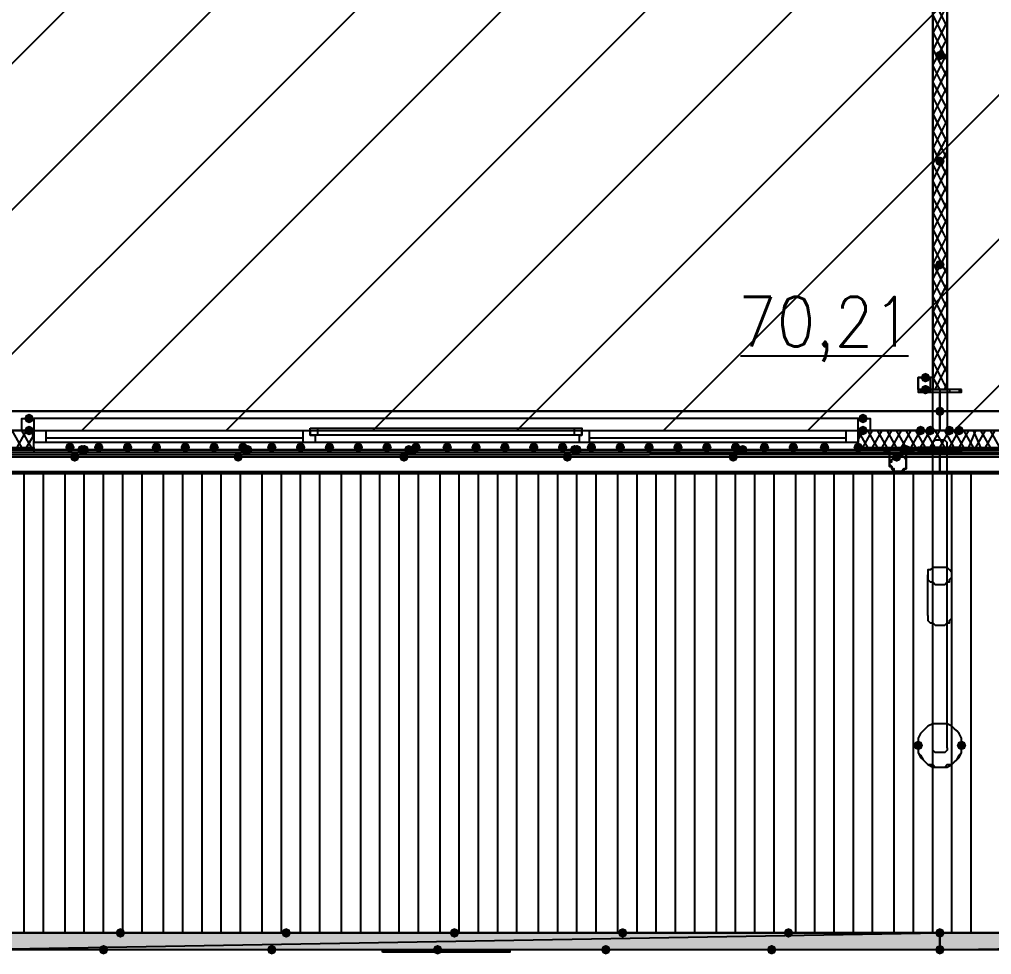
# Model space of a CAD drawing. Header units: millimetres. Extents: x 0 to 420, y 0 to 297.
# Drawn here: x 208.24 to 225.36, y 110.74 to 127.21 of the extents above; entities that cross this region are included whole.
import ezdxf

# ---------------------------------------------------------------- set-up
doc = ezdxf.new("R2010")
doc.units = ezdxf.units.MM
doc.layers.get('0').update_dxf_attribs({"linetype": 'CONTINUOUS'})
doc.styles.get("Standard").update_dxf_attribs({"font": 'STANDARD'})

msp = doc.modelspace()

# ---------------------------------------------------------------- hatches: boundary and pattern name
at = {"true_color": 0x000007}
for points in [[(224.536, 126.576667), (224.511129, 126.516871), (224.451333, 126.492), (224.391538, 126.516871), (224.366667, 126.576667), (224.391537, 126.636462), (224.451333, 126.661333), (224.511129, 126.636463)], [(224.536, 124.714), (224.511129, 124.654204), (224.451333, 124.629333), (224.391538, 124.654204), (224.366667, 124.714), (224.391537, 124.773796), (224.451333, 124.798667), (224.511129, 124.773796)], [(224.536, 122.893667), (224.511129, 122.833871), (224.451333, 122.809), (224.391538, 122.833871), (224.366667, 122.893667), (224.391537, 122.953462), (224.451333, 122.978333), (224.511129, 122.953463)], [(224.282, 120.904), (224.257129, 120.844204), (224.197333, 120.819333), (224.137538, 120.844204), (224.112667, 120.904), (224.137537, 120.963796), (224.197333, 120.988667), (224.257129, 120.963796)], [(224.282, 120.692333), (224.257129, 120.632537), (224.197333, 120.607667), (224.137538, 120.632537), (224.112667, 120.692333), (224.137537, 120.752129), (224.197333, 120.777), (224.257129, 120.752129)], [(224.536, 120.311333), (224.511129, 120.251537), (224.451333, 120.226667), (224.391538, 120.251537), (224.366667, 120.311333), (224.391537, 120.371129), (224.451333, 120.396), (224.511129, 120.371129)], [(208.491667, 120.184333), (208.466796, 120.124537), (208.407, 120.099667), (208.347204, 120.124537), (208.322333, 120.184333), (208.347204, 120.244129), (208.407, 120.269), (208.466796, 120.244129)], [(223.181333, 120.184333), (223.156462, 120.124537), (223.096667, 120.099667), (223.036871, 120.124537), (223.012, 120.184333), (223.036871, 120.244129), (223.096667, 120.269), (223.156462, 120.244129)], [(208.491667, 119.972667), (208.466796, 119.912871), (208.407, 119.888), (208.347204, 119.912871), (208.322333, 119.972667), (208.347204, 120.032462), (208.407, 120.057333), (208.466796, 120.032463)], [(223.181333, 119.972667), (223.156462, 119.912871), (223.096667, 119.888), (223.036871, 119.912871), (223.012, 119.972667), (223.036871, 120.032462), (223.096667, 120.057333), (223.156462, 120.032463)], [(224.197333, 119.972667), (224.172462, 119.912871), (224.112667, 119.888), (224.052871, 119.912871), (224.028, 119.972667), (224.052871, 120.032462), (224.112667, 120.057333), (224.172462, 120.032463)], [(224.366667, 119.972667), (224.341796, 119.912871), (224.282, 119.888), (224.222204, 119.912871), (224.197333, 119.972667), (224.222204, 120.032462), (224.282, 120.057333), (224.341796, 120.032463)], [(224.705333, 119.972667), (224.680462, 119.912871), (224.620667, 119.888), (224.560871, 119.912871), (224.536, 119.972667), (224.560871, 120.032462), (224.620667, 120.057333), (224.680462, 120.032463)], [(224.874667, 119.972667), (224.849796, 119.912871), (224.79, 119.888), (224.730204, 119.912871), (224.705333, 119.972667), (224.730204, 120.032462), (224.79, 120.057333), (224.849796, 120.032463)], [(209.211333, 119.676333), (209.186462, 119.616537), (209.126667, 119.591667), (209.066871, 119.616537), (209.042, 119.676333), (209.066871, 119.736129), (209.126667, 119.761), (209.186462, 119.736129)], [(209.719333, 119.676333), (209.694462, 119.616537), (209.634667, 119.591667), (209.574871, 119.616537), (209.55, 119.676333), (209.574871, 119.736129), (209.634667, 119.761), (209.694462, 119.736129)], [(210.227333, 119.676333), (210.202462, 119.616537), (210.142667, 119.591667), (210.082871, 119.616537), (210.058, 119.676333), (210.082871, 119.736129), (210.142667, 119.761), (210.202462, 119.736129)], [(210.735333, 119.676333), (210.710462, 119.616537), (210.650667, 119.591667), (210.590871, 119.616537), (210.566, 119.676333), (210.590871, 119.736129), (210.650667, 119.761), (210.710462, 119.736129)], [(211.243333, 119.676333), (211.218462, 119.616537), (211.158667, 119.591667), (211.098871, 119.616537), (211.074, 119.676333), (211.098871, 119.736129), (211.158667, 119.761), (211.218462, 119.736129)], [(211.751333, 119.676333), (211.726462, 119.616537), (211.666667, 119.591667), (211.606871, 119.616537), (211.582, 119.676333), (211.606871, 119.736129), (211.666667, 119.761), (211.726462, 119.736129)], [(212.259333, 119.676333), (212.234463, 119.616537), (212.174667, 119.591667), (212.114871, 119.616537), (212.09, 119.676333), (212.114871, 119.736129), (212.174667, 119.761), (212.234462, 119.736129)], [(212.767333, 119.676333), (212.742462, 119.616537), (212.682667, 119.591667), (212.622871, 119.616537), (212.598, 119.676333), (212.622871, 119.736129), (212.682667, 119.761), (212.742462, 119.736129)], [(213.275333, 119.676333), (213.250462, 119.616537), (213.190667, 119.591667), (213.130871, 119.616537), (213.106, 119.676333), (213.130871, 119.736129), (213.190667, 119.761), (213.250462, 119.736129)], [(213.783333, 119.676333), (213.758463, 119.616537), (213.698667, 119.591667), (213.638871, 119.616537), (213.614, 119.676333), (213.638871, 119.736129), (213.698667, 119.761), (213.758462, 119.736129)], [(214.291333, 119.676333), (214.266462, 119.616537), (214.206667, 119.591667), (214.146871, 119.616537), (214.122, 119.676333), (214.146871, 119.736129), (214.206667, 119.761), (214.266462, 119.736129)], [(214.799333, 119.676333), (214.774463, 119.616537), (214.714667, 119.591667), (214.654871, 119.616537), (214.63, 119.676333), (214.654871, 119.736129), (214.714667, 119.761), (214.774462, 119.736129)], [(215.307333, 119.676333), (215.282462, 119.616537), (215.222667, 119.591667), (215.162871, 119.616537), (215.138, 119.676333), (215.162871, 119.736129), (215.222667, 119.761), (215.282462, 119.736129)], [(215.857667, 119.676333), (215.832796, 119.616537), (215.773, 119.591667), (215.713204, 119.616537), (215.688333, 119.676333), (215.713204, 119.736129), (215.773, 119.761), (215.832796, 119.736129)], [(216.365667, 119.676333), (216.340796, 119.616537), (216.281, 119.591667), (216.221204, 119.616537), (216.196333, 119.676333), (216.221204, 119.736129), (216.281, 119.761), (216.340796, 119.736129)], [(216.873667, 119.676333), (216.848796, 119.616537), (216.789, 119.591667), (216.729204, 119.616537), (216.704333, 119.676333), (216.729204, 119.736129), (216.789, 119.761), (216.848796, 119.736129)], [(217.381667, 119.676333), (217.356796, 119.616537), (217.297, 119.591667), (217.237204, 119.616537), (217.212333, 119.676333), (217.237204, 119.736129), (217.297, 119.761), (217.356796, 119.736129)], [(217.889667, 119.676333), (217.864796, 119.616537), (217.805, 119.591667), (217.745204, 119.616537), (217.720333, 119.676333), (217.745204, 119.736129), (217.805, 119.761), (217.864796, 119.736129)], [(218.397667, 119.676333), (218.372796, 119.616537), (218.313, 119.591667), (218.253204, 119.616537), (218.228333, 119.676333), (218.253204, 119.736129), (218.313, 119.761), (218.372796, 119.736129)], [(218.905667, 119.676333), (218.880796, 119.616537), (218.821, 119.591667), (218.761204, 119.616537), (218.736333, 119.676333), (218.761204, 119.736129), (218.821, 119.761), (218.880796, 119.736129)], [(219.413667, 119.676333), (219.388796, 119.616537), (219.329, 119.591667), (219.269204, 119.616537), (219.244333, 119.676333), (219.269204, 119.736129), (219.329, 119.761), (219.388796, 119.736129)], [(219.921667, 119.676333), (219.896796, 119.616537), (219.837, 119.591667), (219.777204, 119.616537), (219.752333, 119.676333), (219.777204, 119.736129), (219.837, 119.761), (219.896796, 119.736129)], [(220.429667, 119.676333), (220.404796, 119.616537), (220.345, 119.591667), (220.285204, 119.616537), (220.260333, 119.676333), (220.285204, 119.736129), (220.345, 119.761), (220.404796, 119.736129)], [(220.937667, 119.676333), (220.912796, 119.616537), (220.853, 119.591667), (220.793204, 119.616537), (220.768333, 119.676333), (220.793204, 119.736129), (220.853, 119.761), (220.912796, 119.736129)], [(221.445667, 119.676333), (221.420796, 119.616537), (221.361, 119.591667), (221.301204, 119.616537), (221.276333, 119.676333), (221.301204, 119.736129), (221.361, 119.761), (221.420796, 119.736129)], [(221.953667, 119.676333), (221.928796, 119.616537), (221.869, 119.591667), (221.809204, 119.616537), (221.784333, 119.676333), (221.809204, 119.736129), (221.869, 119.761), (221.928796, 119.736129)], [(222.504, 119.676333), (222.479129, 119.616537), (222.419333, 119.591667), (222.359537, 119.616537), (222.334667, 119.676333), (222.359537, 119.736129), (222.419333, 119.761), (222.479129, 119.736129)], [(223.096667, 119.676333), (223.071796, 119.616537), (223.012, 119.591667), (222.952204, 119.616537), (222.927333, 119.676333), (222.952204, 119.736129), (223.012, 119.761), (223.071796, 119.736129)], [(223.096667, 119.676333), (223.071796, 119.616537), (223.012, 119.591667), (222.952204, 119.616537), (222.927333, 119.676333), (222.952204, 119.736129), (223.012, 119.761), (223.071796, 119.736129)], [(224.155, 114.427), (224.130129, 114.367204), (224.070333, 114.342333), (224.010538, 114.367204), (223.985667, 114.427), (224.010537, 114.486796), (224.070333, 114.511667), (224.130129, 114.486796)], [(224.917, 114.427), (224.892129, 114.367204), (224.832333, 114.342333), (224.772538, 114.367204), (224.747667, 114.427), (224.772537, 114.486796), (224.832333, 114.511667), (224.892129, 114.486796)]]:
    msp.add_hatch(color=0, dxfattribs=at).paths.add_polyline_path(points, flags=0)
at = {"true_color": 0x0000fe}
for points in [[(209.423, 119.634), (209.398129, 119.574204), (209.338333, 119.549333), (209.278538, 119.574204), (209.253667, 119.634), (209.278537, 119.693796), (209.338333, 119.718667), (209.398129, 119.693796)], [(209.465333, 119.634), (209.440462, 119.574204), (209.380667, 119.549333), (209.320871, 119.574204), (209.296, 119.634), (209.320871, 119.693796), (209.380667, 119.718667), (209.440462, 119.693796)], [(209.465333, 119.634), (209.440462, 119.574204), (209.380667, 119.549333), (209.320871, 119.574204), (209.296, 119.634), (209.320871, 119.693796), (209.380667, 119.718667), (209.440462, 119.693796)], [(212.301667, 119.634), (212.276796, 119.574204), (212.217, 119.549333), (212.157204, 119.574204), (212.132333, 119.634), (212.157204, 119.693796), (212.217, 119.718667), (212.276796, 119.693796)], [(212.344, 119.634), (212.319129, 119.574204), (212.259333, 119.549333), (212.199538, 119.574204), (212.174667, 119.634), (212.199537, 119.693796), (212.259333, 119.718667), (212.319129, 119.693796)], [(212.344, 119.634), (212.319129, 119.574204), (212.259333, 119.549333), (212.199538, 119.574204), (212.174667, 119.634), (212.199537, 119.693796), (212.259333, 119.718667), (212.319129, 119.693796)], [(215.180333, 119.634), (215.155462, 119.574204), (215.095667, 119.549333), (215.035871, 119.574204), (215.011, 119.634), (215.035871, 119.693796), (215.095667, 119.718667), (215.155462, 119.693796)], [(215.265, 119.634), (215.240129, 119.574204), (215.180333, 119.549333), (215.120538, 119.574204), (215.095667, 119.634), (215.120537, 119.693796), (215.180333, 119.718667), (215.240129, 119.693796)], [(215.265, 119.634), (215.240129, 119.574204), (215.180333, 119.549333), (215.120538, 119.574204), (215.095667, 119.634), (215.120537, 119.693796), (215.180333, 119.718667), (215.240129, 119.693796)], [(218.101333, 119.634), (218.076462, 119.574204), (218.016667, 119.549333), (217.956871, 119.574204), (217.932, 119.634), (217.956871, 119.693796), (218.016667, 119.718667), (218.076462, 119.693796)], [(218.143667, 119.634), (218.118796, 119.574204), (218.059, 119.549333), (217.999204, 119.574204), (217.974333, 119.634), (217.999204, 119.693796), (218.059, 119.718667), (218.118796, 119.693796)], [(218.143667, 119.634), (218.118796, 119.574204), (218.059, 119.549333), (217.999204, 119.574204), (217.974333, 119.634), (217.999204, 119.693796), (218.059, 119.718667), (218.118796, 119.693796)], [(220.98, 119.634), (220.955129, 119.574204), (220.895333, 119.549333), (220.835538, 119.574204), (220.810667, 119.634), (220.835537, 119.693796), (220.895333, 119.718667), (220.955129, 119.693796)], [(221.064667, 119.634), (221.039796, 119.574204), (220.98, 119.549333), (220.920204, 119.574204), (220.895333, 119.634), (220.920204, 119.693796), (220.98, 119.718667), (221.039796, 119.693796)], [(221.064667, 119.634), (221.039796, 119.574204), (220.98, 119.549333), (220.920204, 119.574204), (220.895333, 119.634), (220.920204, 119.693796), (220.98, 119.718667), (221.039796, 119.693796)], [(223.901, 119.634), (223.876129, 119.574204), (223.816333, 119.549333), (223.756538, 119.574204), (223.731667, 119.634), (223.756537, 119.693796), (223.816333, 119.718667), (223.876129, 119.693796)], [(223.943333, 119.634), (223.918462, 119.574204), (223.858667, 119.549333), (223.798871, 119.574204), (223.774, 119.634), (223.798871, 119.693796), (223.858667, 119.718667), (223.918462, 119.693796)], [(223.943333, 119.634), (223.918462, 119.574204), (223.858667, 119.549333), (223.798871, 119.574204), (223.774, 119.634), (223.798871, 119.693796), (223.858667, 119.718667), (223.918462, 119.693796)], [(209.296, 119.507), (209.271129, 119.447204), (209.211333, 119.422333), (209.151538, 119.447204), (209.126667, 119.507), (209.151537, 119.566796), (209.211333, 119.591667), (209.271129, 119.566796)], [(212.174667, 119.507), (212.149796, 119.447204), (212.09, 119.422333), (212.030204, 119.447204), (212.005333, 119.507), (212.030204, 119.566796), (212.09, 119.591667), (212.149796, 119.566796)], [(215.095667, 119.507), (215.070796, 119.447204), (215.011, 119.422333), (214.951204, 119.447204), (214.926333, 119.507), (214.951204, 119.566796), (215.011, 119.591667), (215.070796, 119.566796)], [(217.974333, 119.507), (217.949462, 119.447204), (217.889667, 119.422333), (217.829871, 119.447204), (217.805, 119.507), (217.829871, 119.566796), (217.889667, 119.591667), (217.949462, 119.566796)], [(220.895333, 119.507), (220.870462, 119.447204), (220.810667, 119.422333), (220.750871, 119.447204), (220.726, 119.507), (220.750871, 119.566796), (220.810667, 119.591667), (220.870462, 119.566796)], [(223.774, 119.507), (223.749129, 119.447204), (223.689333, 119.422333), (223.629538, 119.447204), (223.604667, 119.507), (223.629537, 119.566796), (223.689333, 119.591667), (223.749129, 119.566796)], [(210.100333, 111.125), (210.075462, 111.065204), (210.015667, 111.040333), (209.955871, 111.065204), (209.931, 111.125), (209.955871, 111.184796), (210.015667, 111.209667), (210.075462, 111.184796)], [(213.021333, 111.125), (212.996462, 111.065204), (212.936667, 111.040333), (212.876871, 111.065204), (212.852, 111.125), (212.876871, 111.184796), (212.936667, 111.209667), (212.996462, 111.184796)], [(215.984667, 111.125), (215.959796, 111.065204), (215.9, 111.040333), (215.840204, 111.065204), (215.815333, 111.125), (215.840204, 111.184796), (215.9, 111.209667), (215.959796, 111.184796)], [(218.948, 111.125), (218.923129, 111.065204), (218.863333, 111.040333), (218.803538, 111.065204), (218.778667, 111.125), (218.803537, 111.184796), (218.863333, 111.209667), (218.923129, 111.184796)], [(221.869, 111.125), (221.844129, 111.065204), (221.784333, 111.040333), (221.724538, 111.065204), (221.699667, 111.125), (221.724537, 111.184796), (221.784333, 111.209667), (221.844129, 111.184796)], [(224.536, 111.125), (224.511129, 111.065204), (224.451333, 111.040333), (224.391538, 111.065204), (224.366667, 111.125), (224.391537, 111.184796), (224.451333, 111.209667), (224.511129, 111.184796)], [(224.536, 111.125), (224.511129, 111.065204), (224.451333, 111.040333), (224.391538, 111.065204), (224.366667, 111.125), (224.391537, 111.184796), (224.451333, 111.209667), (224.511129, 111.184796)], [(209.804, 110.828667), (209.779129, 110.768871), (209.719333, 110.744), (209.659538, 110.768871), (209.634667, 110.828667), (209.659537, 110.888462), (209.719333, 110.913333), (209.779129, 110.888463)], [(212.767333, 110.828667), (212.742462, 110.768871), (212.682667, 110.744), (212.622871, 110.768871), (212.598, 110.828667), (212.622871, 110.888462), (212.682667, 110.913333), (212.742462, 110.888463)], [(215.688333, 110.828667), (215.663462, 110.768871), (215.603667, 110.744), (215.543871, 110.768871), (215.519, 110.828667), (215.543871, 110.888462), (215.603667, 110.913333), (215.663462, 110.888463)], [(218.651667, 110.828667), (218.626796, 110.768871), (218.567, 110.744), (218.507204, 110.768871), (218.482333, 110.828667), (218.507204, 110.888462), (218.567, 110.913333), (218.626796, 110.888463)], [(221.572667, 110.828667), (221.547796, 110.768871), (221.488, 110.744), (221.428204, 110.768871), (221.403333, 110.828667), (221.428204, 110.888462), (221.488, 110.913333), (221.547796, 110.888463)], [(224.536, 110.828667), (224.511129, 110.768871), (224.451333, 110.744), (224.391538, 110.768871), (224.366667, 110.828667), (224.391537, 110.888462), (224.451333, 110.913333), (224.511129, 110.888463)]]:
    msp.add_hatch(color=0, dxfattribs=at).paths.add_polyline_path(points, flags=0)
at = {"true_color": 0x000007}
h = msp.add_hatch(color=0, dxfattribs=at)
h.paths.add_polyline_path([(381.550333, 119.507), (119.507, 119.507), (381.550333, 119.634)], flags=0)
h.paths.add_polyline_path([(119.507, 119.507), (381.550333, 119.634), (119.507, 119.634)], flags=0)
h = msp.add_hatch(color=0, dxfattribs=at)
h.paths.add_polyline_path([(224.451333, 110.828667), (207.052333, 110.828667), (224.451333, 111.125)], flags=0)
h.paths.add_polyline_path([(207.052333, 110.828667), (224.451333, 111.125), (207.052333, 111.125)], flags=0)
h = msp.add_hatch(color=0, dxfattribs=at)
h.paths.add_polyline_path([(241.850333, 110.828667), (224.451333, 110.828667), (241.850333, 111.125)], flags=0)
h.paths.add_polyline_path([(224.451333, 110.828667), (241.850333, 111.125), (224.451333, 111.125)], flags=0)

# ---------------------------------------------------------------- linework, layer by layer
at = {"color": 0, "true_color": 0x000007}
for points in [[(392.938, 236.601), (258.868333, 236.601), (258.868333, 205.613), (242.189, 205.613), (242.189, 236.601), (108.161667, 236.601), (108.161667, 119.972667), (242.189, 119.972667), (242.189, 150.960667), (258.868333, 150.960667), (258.868333, 119.972667), (392.938, 119.972667)], [(242.189, 236.262333), (242.189, 205.613), (258.868333, 205.613), (258.868333, 236.262333), (392.557, 236.262333), (392.557, 120.311333), (258.868333, 120.311333), (258.868333, 150.960667), (242.189, 150.960667), (242.189, 120.311333), (108.500333, 120.311333), (108.500333, 236.262333)], [(224.324333, 137.329333), (224.324333, 120.692333), (224.578333, 120.692333), (224.578333, 137.329333)], [(224.324333, 120.904), (224.070333, 120.904), (224.070333, 120.692333), (224.324333, 120.692333)], [(224.282, 120.904), (224.282, 120.692333), (224.070333, 120.692333), (224.070333, 120.904)], [(224.832333, 120.692333), (224.070333, 120.692333), (224.070333, 120.65), (224.451333, 120.65), (224.451333, 119.972667), (224.070333, 119.972667), (224.832333, 119.972667), (224.451333, 119.972667), (224.451333, 120.65), (224.832333, 120.65)], [(208.28, 120.184333), (208.491667, 120.184333), (208.491667, 119.972667), (208.28, 119.972667), (208.28, 120.184333), (208.491667, 120.184333), (208.491667, 119.972667), (208.28, 119.972667)], [(223.012, 120.184333), (223.223667, 120.184333), (223.223667, 119.972667), (223.012, 119.972667), (223.012, 120.184333), (223.223667, 120.184333), (223.223667, 119.972667), (223.012, 119.972667)], [(208.491667, 119.972667), (208.491667, 119.761)], [(213.36, 120.015), (213.487, 120.015), (213.487, 119.888), (213.36, 119.888)], [(218.143667, 119.888), (218.016667, 119.888), (218.016667, 120.015), (218.143667, 120.015)], [(223.012, 119.972667), (223.012, 119.761)], [(224.493667, 119.803333), (224.451333, 119.803333), (224.409, 119.803333), (224.366667, 119.803333), (224.324333, 119.761), (224.324333, 119.718667), (224.324333, 119.676333), (224.324333, 119.634), (224.366667, 119.634), (224.409, 119.591667), (224.451333, 119.591667), (224.493667, 119.591667), (224.536, 119.634), (224.578333, 119.634), (224.578333, 119.676333), (224.578333, 119.718667), (224.578333, 119.761), (224.536, 119.803333)], [(381.550333, 119.507), (119.507, 119.507), (381.550333, 119.634)], [(119.507, 119.507), (381.550333, 119.634), (119.507, 119.634)], [(207.052333, 119.591667), (224.451333, 119.591667), (224.451333, 119.210667), (207.052333, 119.210667)], [(223.985667, 119.634), (223.985667, 119.591667), (223.858667, 119.591667), (223.858667, 119.38), (223.858667, 119.337667), (223.858667, 119.295333), (223.816333, 119.295333), (223.816333, 119.253), (223.774, 119.253), (223.731667, 119.253), (223.689333, 119.253), (223.647, 119.253), (223.604667, 119.295333), (223.604667, 119.337667), (223.562333, 119.337667), (223.562333, 119.38), (223.562333, 119.591667), (223.477667, 119.591667), (223.477667, 119.634), (223.562333, 119.634), (223.562333, 119.38), (223.604667, 119.337667), (223.604667, 119.295333), (223.647, 119.253), (223.689333, 119.253), (223.731667, 119.253), (223.774, 119.253), (223.816333, 119.253), (223.816333, 119.295333), (223.858667, 119.295333), (223.858667, 119.337667), (223.858667, 119.38), (223.858667, 119.634), (223.985667, 119.634), (223.985667, 119.591667), (223.858667, 119.591667), (223.858667, 119.38), (223.858667, 119.337667), (223.858667, 119.295333), (223.816333, 119.295333), (223.816333, 119.253), (223.774, 119.253), (223.731667, 119.253), (223.689333, 119.253), (223.647, 119.253), (223.604667, 119.295333), (223.604667, 119.337667), (223.562333, 119.337667), (223.562333, 119.38), (223.562333, 119.591667), (223.477667, 119.591667), (223.477667, 119.634), (223.562333, 119.634), (223.562333, 119.38), (223.604667, 119.337667), (223.604667, 119.295333), (223.647, 119.253), (223.689333, 119.253), (223.731667, 119.253), (223.774, 119.253), (223.816333, 119.253), (223.816333, 119.295333), (223.858667, 119.295333), (223.858667, 119.337667), (223.858667, 119.38), (223.858667, 119.634), (223.985667, 119.634), (223.858667, 119.634), (223.858667, 119.38), (223.858667, 119.337667), (223.858667, 119.295333), (223.816333, 119.295333), (223.816333, 119.253), (223.774, 119.253), (223.731667, 119.253), (223.689333, 119.253), (223.647, 119.253), (223.604667, 119.295333), (223.604667, 119.337667), (223.562333, 119.38), (223.562333, 119.634), (223.477667, 119.634), (223.477667, 119.591667), (223.562333, 119.591667), (223.562333, 119.38), (223.562333, 119.337667), (223.604667, 119.337667), (223.604667, 119.295333), (223.647, 119.253), (223.689333, 119.253), (223.731667, 119.253), (223.774, 119.253), (223.816333, 119.253), (223.816333, 119.295333), (223.858667, 119.295333), (223.858667, 119.337667), (223.858667, 119.38), (223.858667, 119.591667), (223.985667, 119.591667)], [(223.858667, 119.38), (223.858667, 119.337667), (223.858667, 119.295333), (223.816333, 119.295333), (223.774, 119.253), (223.731667, 119.253), (223.689333, 119.253), (223.647, 119.253), (223.647, 119.295333), (223.604667, 119.295333), (223.604667, 119.337667), (223.562333, 119.38), (223.562333, 119.422333), (223.604667, 119.422333), (223.604667, 119.464667), (223.647, 119.507), (223.647, 119.549333), (223.689333, 119.549333), (223.731667, 119.549333), (223.774, 119.549333), (223.816333, 119.507), (223.858667, 119.464667), (223.858667, 119.422333)], [(223.562333, 119.38), (223.562333, 119.422333), (223.604667, 119.422333), (223.604667, 119.464667), (223.647, 119.507), (223.647, 119.549333), (223.689333, 119.549333), (223.731667, 119.549333), (223.774, 119.549333), (223.816333, 119.507), (223.858667, 119.464667), (223.858667, 119.422333), (223.858667, 119.38), (223.858667, 119.337667), (223.858667, 119.295333), (223.816333, 119.295333), (223.774, 119.253), (223.731667, 119.253), (223.689333, 119.253), (223.647, 119.253), (223.647, 119.295333), (223.604667, 119.295333), (223.604667, 119.337667)], [(224.451333, 119.591667), (241.850333, 119.591667), (241.850333, 119.210667), (224.451333, 119.210667)], [(381.550333, 111.675333), (381.550333, 111.125), (119.507, 111.125), (119.507, 111.675333), (119.507, 118.660333), (119.507, 119.253), (381.550333, 119.253), (381.550333, 118.660333)], [(224.493667, 117.559667), (224.451333, 117.559667), (224.409, 117.559667), (224.366667, 117.559667), (224.324333, 117.559667), (224.282, 117.517333), (224.239667, 117.517333), (224.239667, 117.475), (224.239667, 117.432667), (224.239667, 117.390333), (224.239667, 117.348), (224.282, 117.305667), (224.324333, 117.305667), (224.366667, 117.263333), (224.409, 117.263333), (224.451333, 117.263333), (224.493667, 117.263333), (224.536, 117.263333), (224.578333, 117.305667), (224.620667, 117.305667), (224.620667, 117.348), (224.663, 117.390333), (224.663, 117.432667), (224.663, 117.475), (224.620667, 117.517333), (224.578333, 117.559667), (224.536, 117.559667)], [(224.536, 114.808), (224.451333, 114.808), (224.366667, 114.808), (224.324333, 114.808), (224.239667, 114.765667), (224.197333, 114.723333), (224.155, 114.681), (224.112667, 114.638667), (224.070333, 114.554), (224.070333, 114.511667), (224.070333, 114.427), (224.070333, 114.384667), (224.070333, 114.3), (224.112667, 114.257667), (224.155, 114.173), (224.197333, 114.130667), (224.239667, 114.088333), (224.324333, 114.088333), (224.366667, 114.046), (224.451333, 114.046), (224.536, 114.046), (224.578333, 114.088333), (224.663, 114.088333), (224.705333, 114.130667), (224.747667, 114.173), (224.79, 114.257667), (224.832333, 114.3), (224.832333, 114.384667), (224.832333, 114.427), (224.832333, 114.511667), (224.832333, 114.554), (224.79, 114.638667), (224.747667, 114.681), (224.705333, 114.723333), (224.663, 114.765667), (224.578333, 114.808)], [(259.207, 111.125), (259.207, 110.828667), (241.850333, 110.828667), (241.850333, 111.125), (241.850333, 110.828667), (224.451333, 110.828667), (224.451333, 111.125), (224.451333, 110.828667), (207.052333, 110.828667), (207.052333, 111.125), (207.052333, 110.828667), (189.653333, 110.828667), (189.653333, 111.125), (172.296667, 111.125), (172.296667, 110.828667), (189.653333, 110.828667), (189.653333, 111.125), (207.052333, 111.125), (224.451333, 111.125), (241.850333, 111.125)], [(224.451333, 110.828667), (207.052333, 110.828667), (224.451333, 111.125)], [(207.052333, 110.828667), (224.451333, 111.125), (207.052333, 111.125)], [(241.850333, 110.828667), (224.451333, 110.828667), (241.850333, 111.125)], [(224.451333, 110.828667), (241.850333, 111.125), (224.451333, 111.125)], [(214.63, 110.786333), (214.63, 110.828667), (216.873667, 110.828667), (216.873667, 110.786333)]]:
    msp.add_lwpolyline(points, close=True, dxfattribs=at)
at = {"color": 0, "true_color": 0x0000fe}
msp.add_lwpolyline([(242.189, 236.262333), (108.500333, 236.262333), (108.500333, 120.311333), (242.189, 120.311333), (242.189, 150.960667), (258.868333, 150.960667), (258.868333, 120.311333), (392.557, 120.311333), (392.557, 236.262333), (258.868333, 236.262333), (258.868333, 205.613), (242.189, 205.613)], close=True, dxfattribs=at)
at = {"color": 0, "true_color": 0x000001}
for points in [[(201.633668, 119.972666), (236.135334, 154.431999)], [(204.216001, 119.972666), (238.675334, 154.431999)], [(206.756001, 119.972666), (241.257667, 154.431999)], [(209.338334, 119.972666), (242.189001, 152.823333)], [(211.878334, 119.972666), (242.189001, 150.283333)], [(214.460667, 119.972666), (242.189001, 147.700999)], [(217.000667, 119.972666), (242.189001, 145.160999)], [(219.583001, 119.972666), (242.189001, 142.578666)], [(222.123001, 119.972666), (242.189001, 140.038666)], [(224.705334, 119.972666), (242.189001, 137.456333)]]:
    msp.add_lwpolyline(points, dxfattribs=at)
at = {"color": 0, "true_color": 0x00002b}
for points in [[(207.221667, 154.432), (207.221667, 119.972667), (224.324333, 119.972667), (224.324333, 154.432)], [(224.578333, 154.432), (224.578333, 119.972667), (242.189, 119.972667), (242.189, 154.432)]]:
    msp.add_lwpolyline(points, close=True, dxfattribs=at)
at = {"color": 0, "true_color": 0x000007}
for points in [[(224.578333, 127.084667), (224.324333, 127.592667)], [(224.324333, 126.957667), (224.578333, 127.465667)], [(224.578333, 126.788333), (224.324333, 127.296333)], [(224.324333, 126.661333), (224.578333, 127.169333)], [(224.578333, 126.492), (224.324333, 127)], [(224.324333, 126.407333), (224.578333, 126.873)], [(224.578333, 126.195667), (224.324333, 126.703667)], [(224.324333, 126.111), (224.578333, 126.619)], [(224.578333, 125.899333), (224.324333, 126.407333)], [(224.324333, 125.814667), (224.578333, 126.322667)], [(224.578333, 125.645333), (224.324333, 126.111)], [(224.324333, 125.518333), (224.578333, 126.026333)], [(224.578333, 125.349), (224.324333, 125.857)], [(224.324333, 125.222), (224.578333, 125.73)], [(224.578333, 125.052667), (224.324333, 125.560667)], [(224.324333, 124.925667), (224.578333, 125.433667)], [(224.578333, 124.756333), (224.324333, 125.264333)], [(224.324333, 124.671667), (224.578333, 125.137333)], [(224.578333, 124.46), (224.324333, 124.968)], [(224.324333, 124.375333), (224.578333, 124.883333)], [(224.578333, 124.163667), (224.324333, 124.671667)], [(224.324333, 124.079), (224.578333, 124.587)], [(224.578333, 123.867333), (224.324333, 124.375333)], [(224.324333, 123.782667), (224.578333, 124.290667)], [(224.578333, 123.613333), (224.324333, 124.079)], [(224.324333, 123.486333), (224.578333, 123.994333)], [(224.578333, 123.317), (224.324333, 123.825)], [(224.324333, 123.19), (224.578333, 123.698)], [(224.578333, 123.020667), (224.324333, 123.528667)], [(224.324333, 122.893667), (224.578333, 123.401667)], [(224.578333, 122.724333), (224.324333, 123.232333)], [(224.324333, 122.639667), (224.578333, 123.105333)], [(224.578333, 122.428), (224.324333, 122.936)], [(224.324333, 122.343333), (224.578333, 122.851333)], [(224.578333, 122.131667), (224.324333, 122.639667)], [(224.324333, 122.047), (224.578333, 122.555)], [(224.578333, 121.835333), (224.324333, 122.343333)], [(224.324333, 121.750667), (224.578333, 122.258667)], [(224.578333, 121.581333), (224.324333, 122.089333)], [(224.324333, 121.454333), (224.578333, 121.962333)], [(224.578333, 121.285), (224.324333, 121.793)], [(224.324333, 121.158), (224.578333, 121.666)], [(224.578333, 120.988667), (224.324333, 121.496667)], [(220.937667, 121.285), (223.901, 121.285)], [(224.324333, 120.861667), (224.578333, 121.369667)], [(224.578333, 120.692333), (224.324333, 121.200333)], [(224.366667, 120.692333), (224.578333, 121.115667)], [(224.451333, 120.692333), (224.324333, 120.904)], [(224.536, 120.692333), (224.578333, 120.819333)], [(224.112667, 120.692333), (224.112667, 120.65)], [(224.282, 120.692333), (224.282, 120.65)], [(224.451333, 120.692333), (224.451333, 119.972667)], [(224.620667, 120.692333), (224.620667, 120.65)], [(224.79, 120.692333), (224.79, 120.65)], [(215.773, 120.184333), (208.491667, 120.184333), (208.491667, 120.057333)], [(215.773, 120.184333), (208.491667, 120.184333), (208.491667, 120.057333)], [(208.491667, 120.057333), (208.491667, 119.972667), (215.773, 119.972667)], [(208.491667, 120.057333), (208.491667, 119.972667), (215.773, 119.972667)], [(223.012, 120.057333), (223.012, 120.184333), (215.773, 120.184333)], [(223.012, 120.057333), (223.012, 120.184333), (215.773, 120.184333)], [(215.773, 119.972667), (223.012, 119.972667), (223.012, 120.057333)], [(215.773, 119.972667), (223.012, 119.972667), (223.012, 120.057333)], [(208.491667, 119.972667), (205.613, 119.972667)], [(208.28, 119.676333), (208.110667, 119.972667)], [(208.195333, 119.676333), (208.364667, 119.972667)], [(208.449333, 119.676333), (208.28, 119.972667)], [(208.364667, 119.676333), (208.491667, 119.888)], [(208.491667, 119.845667), (208.449333, 119.972667)], [(208.491667, 119.676333), (208.491667, 119.761), (208.491667, 119.972667)], [(208.491667, 119.972667), (223.012, 119.972667)], [(208.491667, 119.972667), (208.703333, 119.972667), (208.703333, 119.761), (208.491667, 119.761)], [(208.703333, 119.972667), (213.233, 119.972667)], [(213.317667, 119.761), (213.233, 119.761), (213.233, 119.972667), (213.317667, 119.972667)], [(213.317667, 119.972667), (213.36, 119.972667), (213.36, 119.888), (213.444667, 119.888), (213.444667, 119.761), (213.317667, 119.761)], [(213.487, 120.015), (218.016667, 120.015)], [(213.487, 120.015), (218.016667, 120.015)], [(213.487, 119.972667), (218.016667, 119.972667)], [(218.016667, 119.888), (213.487, 119.888)], [(218.186, 119.761), (218.101333, 119.761), (218.101333, 119.888), (218.143667, 119.888), (218.143667, 119.972667), (218.186, 119.972667)], [(218.186, 119.972667), (218.270667, 119.972667), (218.270667, 119.761), (218.186, 119.761)], [(218.270667, 119.972667), (222.800333, 119.972667)], [(223.012, 119.761), (222.800333, 119.761), (222.800333, 119.972667), (223.012, 119.972667)], [(223.012, 119.803333), (223.096667, 119.972667)], [(223.181333, 119.676333), (223.012, 119.972667)], [(223.012, 119.676333), (223.012, 119.761), (223.012, 119.972667)], [(225.890667, 119.972667), (223.012, 119.972667)], [(223.096667, 119.676333), (223.266, 119.972667)], [(223.350667, 119.676333), (223.181333, 119.972667)], [(223.266, 119.676333), (223.435333, 119.972667)], [(223.52, 119.676333), (223.350667, 119.972667)], [(223.435333, 119.676333), (223.604667, 119.972667)], [(223.689333, 119.676333), (223.52, 119.972667)], [(223.604667, 119.676333), (223.774, 119.972667)], [(223.858667, 119.676333), (223.689333, 119.972667)], [(223.774, 119.676333), (223.943333, 119.972667)], [(224.028, 119.676333), (223.858667, 119.972667)], [(223.943333, 119.676333), (224.112667, 119.972667)], [(224.197333, 119.676333), (224.028, 119.972667)], [(224.112667, 119.676333), (224.282, 119.972667)], [(224.366667, 119.676333), (224.197333, 119.972667)], [(224.282, 119.676333), (224.451333, 119.972667)], [(224.536, 119.676333), (224.366667, 119.972667)], [(224.451333, 119.676333), (224.620667, 119.972667)], [(224.705333, 119.676333), (224.536, 119.972667)], [(224.620667, 119.676333), (224.79, 119.972667)], [(224.874667, 119.676333), (224.705333, 119.972667)], [(224.79, 119.676333), (224.959333, 119.972667)], [(225.044, 119.676333), (224.874667, 119.972667)], [(224.959333, 119.676333), (225.086333, 119.972667)], [(225.171, 119.676333), (225.044, 119.972667)], [(225.086333, 119.676333), (225.255667, 119.972667)], [(225.340333, 119.676333), (225.171, 119.972667)], [(225.255667, 119.676333), (225.425, 119.972667)], [(225.509667, 119.676333), (225.340333, 119.972667)], [(208.491667, 119.676333), (208.491667, 119.761)], [(208.703333, 119.845667), (213.233, 119.845667)], [(213.233, 119.761), (208.703333, 119.761)], [(218.101333, 119.761), (213.444667, 119.761)], [(218.270667, 119.845667), (222.800333, 119.845667)], [(222.800333, 119.761), (218.270667, 119.761)], [(223.012, 119.676333), (223.012, 119.761)], [(224.324333, 114.384667), (224.324333, 119.718667)], [(224.578333, 114.384667), (224.578333, 119.718667)], [(381.846667, 119.634), (119.507, 119.634), (381.846667, 119.634), (119.507, 119.634)], [(381.550333, 119.634), (119.507, 119.634)], [(381.846667, 119.634), (381.550333, 119.634), (119.507, 119.634)], [(381.846667, 119.634), (119.507, 119.634), (119.507, 119.507)], [(205.613, 119.676333), (208.491667, 119.676333)], [(208.491667, 119.676333), (208.491667, 119.591667), (223.012, 119.591667), (223.012, 119.676333)], [(223.012, 119.676333), (225.890667, 119.676333)], [(224.832333, 119.591667), (224.832333, 119.676333), (224.79, 119.676333), (224.747667, 119.676333), (224.705333, 119.676333), (224.663, 119.676333), (224.578333, 119.676333), (224.536, 119.676333), (224.451333, 119.676333), (224.366667, 119.676333), (224.324333, 119.676333), (224.239667, 119.676333), (224.197333, 119.676333), (224.155, 119.676333), (224.112667, 119.676333), (224.070333, 119.676333), (224.070333, 119.591667)], [(224.832333, 119.591667), (224.79, 119.591667), (224.747667, 119.591667), (224.705333, 119.591667), (224.663, 119.591667), (224.578333, 119.591667), (224.536, 119.591667), (224.451333, 119.591667), (224.366667, 119.591667), (224.324333, 119.591667), (224.239667, 119.591667), (224.197333, 119.591667), (224.155, 119.591667), (224.112667, 119.591667), (224.070333, 119.591667)], [(119.507, 119.507), (381.550333, 119.507)], [(224.239667, 116.713), (224.239667, 117.432667)], [(224.663, 116.713), (224.663, 117.432667)], [(224.239667, 116.713), (224.239667, 116.670667), (224.239667, 116.628333), (224.282, 116.586), (224.324333, 116.586), (224.366667, 116.543667), (224.409, 116.543667), (224.451333, 116.543667), (224.493667, 116.543667), (224.536, 116.543667), (224.578333, 116.586), (224.620667, 116.586), (224.620667, 116.628333), (224.663, 116.670667), (224.663, 116.713)], [(224.070333, 114.427), (224.070333, 114.342333), (224.070333, 114.3), (224.112667, 114.215333), (224.155, 114.173), (224.197333, 114.130667), (224.239667, 114.088333), (224.324333, 114.046), (224.366667, 114.046), (224.451333, 114.046), (224.536, 114.046), (224.578333, 114.046), (224.663, 114.088333), (224.705333, 114.130667), (224.747667, 114.173), (224.79, 114.215333), (224.832333, 114.3), (224.832333, 114.342333), (224.832333, 114.427)], [(224.578333, 114.384667), (224.578333, 114.342333), (224.536, 114.3), (224.493667, 114.3), (224.451333, 114.3), (224.409, 114.3), (224.366667, 114.3), (224.324333, 114.342333), (224.324333, 114.384667)], [(224.451333, 111.125), (207.052333, 111.125)], [(241.850333, 111.125), (224.451333, 111.125)], [(216.873667, 110.828667), (216.873667, 110.786333), (214.63, 110.786333)]]:
    msp.add_lwpolyline(points, dxfattribs=at)
at = {"color": 0, "true_color": 0x0000fd}
for points in [[(208.322333, 111.125), (208.322333, 119.253)], [(208.661, 111.125), (208.661, 119.253)], [(209.042, 111.125), (209.042, 119.253)], [(209.380667, 111.125), (209.380667, 119.253)], [(209.719333, 111.125), (209.719333, 119.253)], [(210.058, 111.125), (210.058, 119.253)], [(210.396667, 111.125), (210.396667, 119.253)], [(210.777667, 111.125), (210.777667, 119.253)], [(211.116333, 111.125), (211.116333, 119.253)], [(211.455, 111.125), (211.455, 119.253)], [(211.793667, 111.125), (211.793667, 119.253)], [(212.132333, 111.125), (212.132333, 119.253)], [(212.513333, 111.125), (212.513333, 119.253)], [(212.852, 111.125), (212.852, 119.253)], [(213.190667, 111.125), (213.190667, 119.253)], [(213.529333, 111.125), (213.529333, 119.253)], [(213.910333, 111.125), (213.910333, 119.253)], [(214.249, 111.125), (214.249, 119.253)], [(214.587667, 111.125), (214.587667, 119.253)], [(214.926333, 111.125), (214.926333, 119.253)], [(215.265, 111.125), (215.265, 119.253)], [(215.646, 111.125), (215.646, 119.253)], [(215.984667, 111.125), (215.984667, 119.253)], [(216.323333, 111.125), (216.323333, 119.253)], [(216.662, 111.125), (216.662, 119.253)], [(217.000667, 111.125), (217.000667, 119.253)], [(217.381667, 111.125), (217.381667, 119.253)], [(217.720333, 111.125), (217.720333, 119.253)], [(218.059, 111.125), (218.059, 119.253)], [(218.397667, 111.125), (218.397667, 119.253)], [(218.778667, 111.125), (218.778667, 119.253)], [(219.117333, 111.125), (219.117333, 119.253)], [(219.456, 111.125), (219.456, 119.253)], [(219.794667, 111.125), (219.794667, 119.253)], [(220.133333, 111.125), (220.133333, 119.253)], [(220.514333, 111.125), (220.514333, 119.253)], [(220.853, 111.125), (220.853, 119.253)], [(221.191667, 111.125), (221.191667, 119.253)], [(221.530333, 111.125), (221.530333, 119.253)], [(221.911333, 111.125), (221.911333, 119.253)], [(222.25, 111.125), (222.25, 119.253)], [(222.588667, 111.125), (222.588667, 119.253)], [(222.927333, 111.125), (222.927333, 119.253)], [(223.266, 111.125), (223.266, 119.253)], [(223.647, 111.125), (223.647, 119.253)], [(223.985667, 111.125), (223.985667, 119.253)], [(224.324333, 111.125), (224.324333, 119.253)], [(224.663, 111.125), (224.663, 119.253)], [(225.001667, 111.125), (225.001667, 119.253)]]:
    msp.add_lwpolyline(points, dxfattribs=at)

# ---------------------------------------------------------------- texts
at = {"color": 0, "true_color": 0x000007, "insert": (220.895337, 122.326359), "char_height": 0.872032, "width": 2.56764984, "attachment_point": 1}
msp.add_mtext('70,21', dxfattribs=at)

doc.saveas('drawing.dxf')
